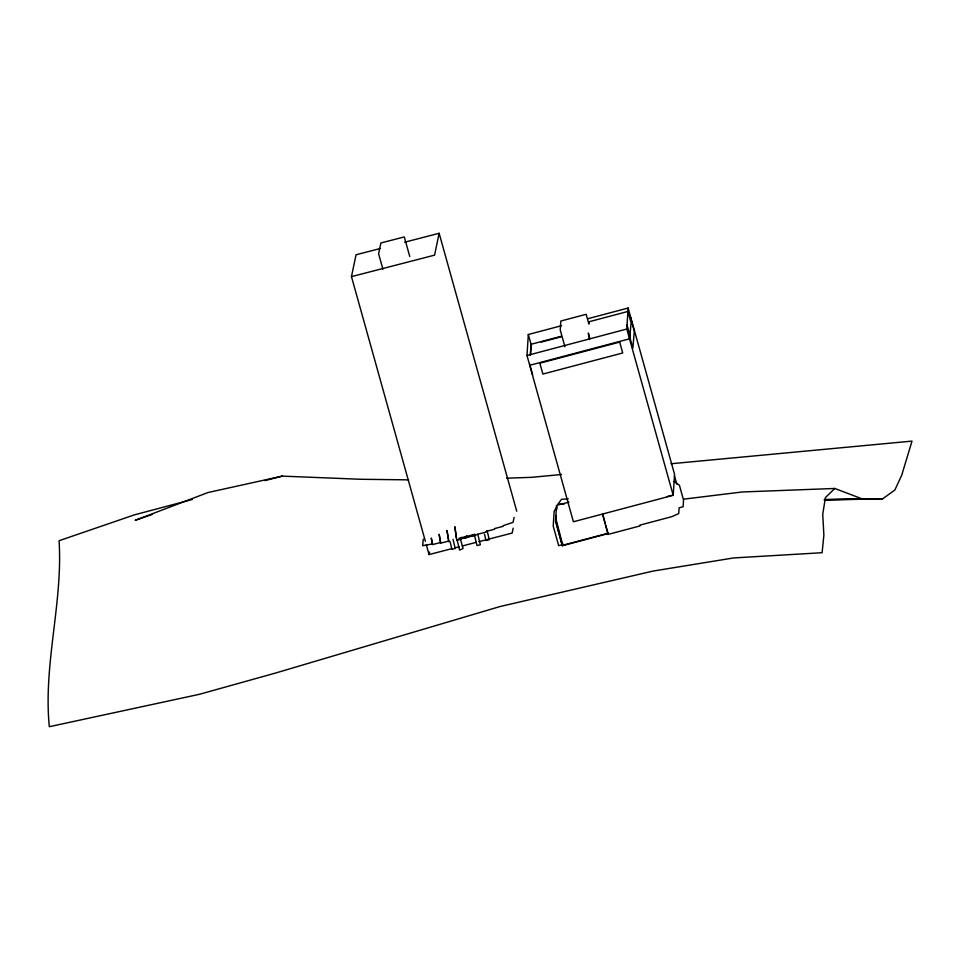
<?xml version="1.0" encoding="UTF-8"?>
<svg xmlns="http://www.w3.org/2000/svg" width="960" height="960" viewBox="0 0 960 960"><rect width="100%" height="100%" fill="white"/><g stroke="black" fill="none" stroke-linecap="round" stroke-linejoin="round"><path stroke-width="1.44" d="M587.628 318.768L628.128 308.028L674.544 474.288L673.212 495.3L573.408 521.772L526.992 355.512L528.324 334.512L561.588 325.68M530.34 355.488L531.06 344.292L561.432 336.228M556.308 515.52L555.936 521.436L562.356 545.724L608.064 533.592L605.724 525.204M556.692 509.592L556.872 506.628L554.16 511.296L553.212 526.104L558.672 545.664L562.416 544.668M556.2 519.948L562.788 545.256L608.148 533.22M562.788 545.256L562.884 543.852M674.088 481.536L679.404 485.244L683.532 500.04L683.112 506.748L679.116 507.804L678.756 513.564L671.82 516.672L639.924 525.132L639.876 525.972L608.004 534.432L608.064 533.592M673.212 495.3L626.784 329.04L628.128 308.028M630.852 317.808L630.636 321.228L627.912 311.448L589.044 321.756L588.888 324.084L586.164 314.304L560.82 321.036L560.244 329.976L564.924 346.74M530.448 353.964L531.06 346.92M425.364 541.308L351.468 276.636L356.052 254.772L380.04 248.568M404.616 242.22L439.14 233.292L434.556 255.156L351.468 276.636M423.264 539.124L422.688 545.712L432.528 543.924L431.28 538.032L432.384 544.632L440.688 542.484L439.128 534.252L440.544 543.204L448.848 541.056L446.976 530.472L448.704 541.764M452.184 548.58L429.06 554.556L429.588 552.072M474.456 535.08L474.3 535.8L477.78 534.216L480.36 544.728L477.036 545.58L474.348 534.648C475.116 532.944 475.776 536.58 474.432 534.948M514.104 517.392L513.06 522.348L503.148 525.66L503.004 526.38L494.7 528.528L494.544 529.236L486.24 531.384M513.18 528.132L512.148 533.064L478.92 541.668M670.98 463.752L912 441.108L901.716 475.2L894.828 490.068L882.552 498.888L863.124 499.248L834.78 488.46L825.408 497.628L822.744 514.164L823.872 535.176L822.108 552.72L733.644 557.94L653.244 571.044L500.328 606.456L275.22 673.14L199.44 694.296L49.32 726.708C43.128 664.476 63.012 602.796 59.076 540.72L134.4 514.86L192.372 499.476M465.816 537.756C463.116 534.096 466.236 541.308 466.512 536.244M460.296 538.644C461.676 539.88 459.888 535.62 462.612 538.164C462.612 534.852 462.012 541.356 461.448 537.84C461.532 539.964 458.976 538.296 460.152 538.164L463.068 548.508L459.588 550.092L457.008 539.592L456.852 540.312L460.176 539.46M152.04 514.536L135.156 520.32L208.044 492.516L282.264 476.124L360.828 479.28L408.576 479.856M541.188 342.072L561.144 336.804M526.992 355.512L626.784 329.04M529.716 365.292L629.52 338.82L629.772 334.752L627.048 324.972M568.92 502.116L556.536 505.404L555.528 521.268L562.356 545.724M667.236 496.536L671.568 495.384M264.864 480.624L282.264 476.124M477.78 534.24L486.084 532.092M455.076 547.824L459.408 546.708M462.3 545.964L476.148 542.376M467.088 536.1C465.552 537.372 469.296 537.3 467.424 537.312C469.44 535.872 464.496 535.344 465.708 537.888M683.7 499.152L742.356 491.964L834.78 488.46M561.552 474.48L531.816 477.324L506.628 478.176M568.296 498.924L561.54 499.296L557.784 504.336L564.18 503.976M824.076 499.848L882.552 498.888L824.772 499.548M824.676 499.632L863.124 499.248M674.448 475.728L676.788 484.116M589.884 338.628L588.324 333.036L589.356 339.48M605.328 523.812L602.604 514.032L608.004 534.432M528.324 334.512L531.444 345.684M529.584 363.828L532.62 374.712M439.14 233.292L516.732 511.212M487.092 530.568L489.276 539.676L485.952 540.54L484.548 534.216M409.764 256.488L404.304 236.928L380.892 242.976L378.612 253.812L382.908 269.184M453.024 539.376L455.22 548.484L451.896 549.348L450.096 541.632M426.336 544.776L429.06 554.556M456.552 537.984L454.836 526.704L456.408 538.692M472.752 535.056C474.252 537.624 473.712 532.704 472.752 535.056M469.68 535.884C469.464 538.692 467.568 534.912 469.68 535.884M459.78 539.088C458.904 540.624 458.544 536.472 459.78 539.088M464.796 537.708C462.696 539.724 463.176 535.452 464.796 537.708M471.18 536.064C469.032 538.056 469.584 533.772 471.18 536.064M631.284 320.328L629.808 337.236L632.856 348.12L634.32 331.212L631.284 320.328M471.648 535.92L471.324 536.436L471.744 534.852L472.872 536.04L471.648 535.92M619.68 342.084L539.844 363.18L542.88 374.064L622.716 352.968L619.68 342.084"/></g></svg>
